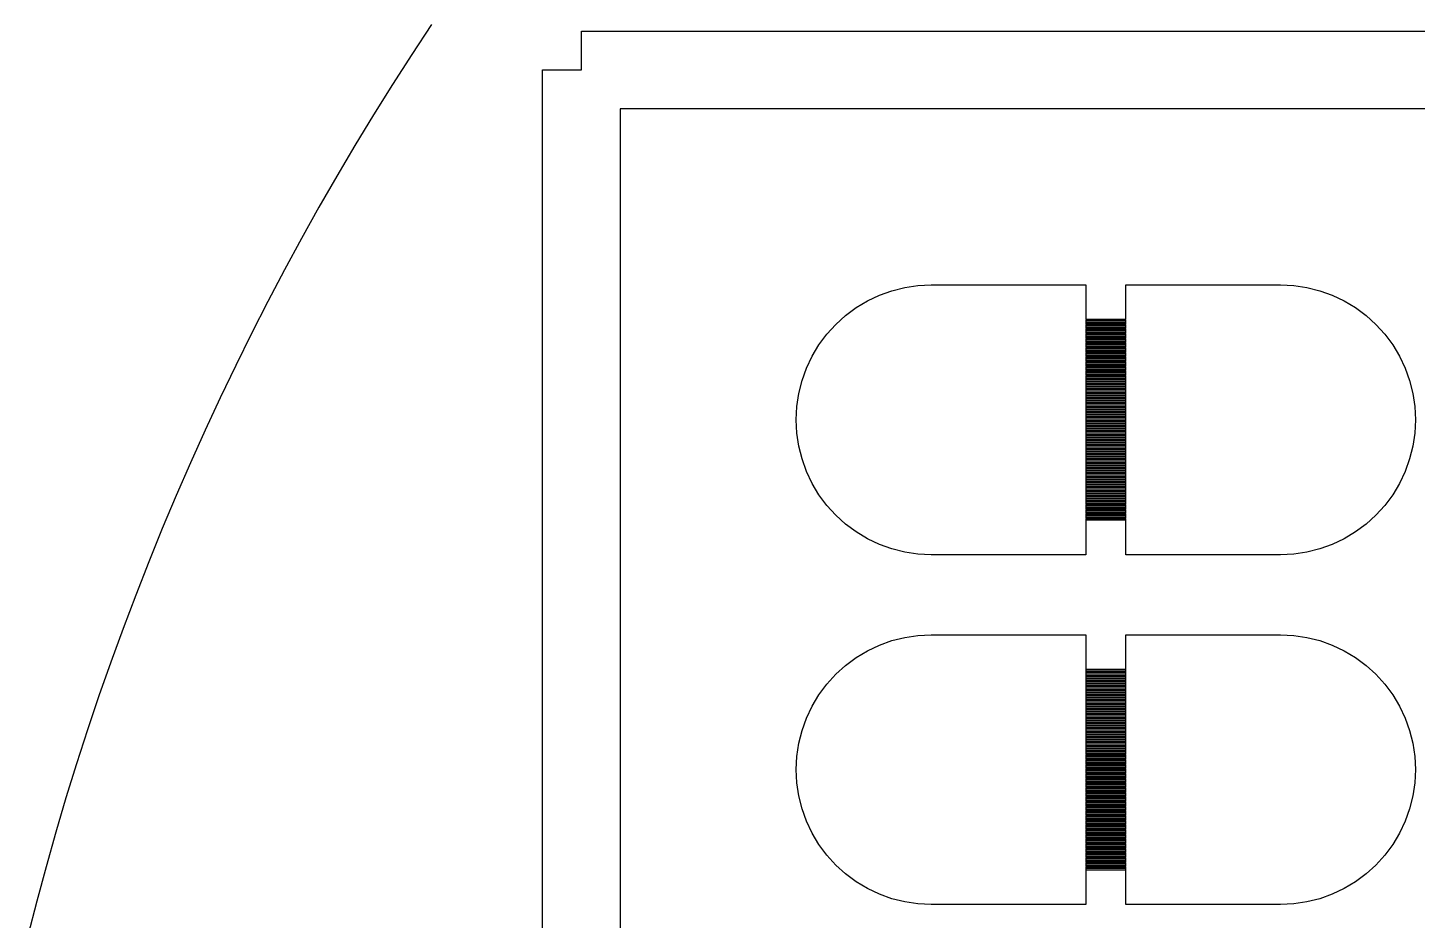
# Model space of a CAD drawing. Extents: x -21 to 129, y -39 to 111.
# Drawn here: x -18.75 to 17.02, y 54.63 to 77.58 of the extents above; entities that cross this region are included whole.
import ezdxf

# ---------------------------------------------------------------- set-up
doc = ezdxf.new("R2010")
doc.units = 0

msp = doc.modelspace()

# ---------------------------------------------------------------- linework, layer by layer
for p, q in [((-8.36021, 77.6678), (-8.86685, 76.8994)), ((-4.5, 76.5), (-4.5, 77.5)), ((-4.5, 77.5), (112.5, 77.5)), ((-8.86685, 76.8994), (-9.36401, 76.1248)), ((-5.5, -4.5), (-5.5, 76.5)), ((-5.5, 76.5), (-4.5, 76.5)), ((-9.36401, 76.1248), (-9.85164, 75.3442)), ((111.5, 75.5), (-3.5, 75.5)), ((-3.5, 75.5), (-3.5, -3.5)), ((-9.85164, 75.3442), (-10.3296, 74.5577)), ((-10.3296, 74.5577), (-10.798, 73.7654)), ((-10.798, 73.7654), (-11.2565, 72.9674)), ((-11.2565, 72.9674), (-11.7052, 72.1638)), ((-11.7052, 72.1638), (-12.1441, 71.3548)), ((-12.1441, 71.3548), (-12.573, 70.5404)), ((3.49272, 70.8206), (3.82304, 70.9033)), ((3.82304, 70.9033), (4.15988, 70.9533)), ((4.15988, 70.9533), (4.5, 70.97)), ((4.5, 70.97), (8.485, 70.97)), ((8.485, 70.97), (8.485, 70.085)), ((9.515, 70.085), (9.515, 70.97)), ((9.515, 70.97), (13.5, 70.97)), ((13.5, 70.97), (13.8401, 70.9533)), ((13.8401, 70.9533), (14.177, 70.9033)), ((14.177, 70.9033), (14.5073, 70.8206)), ((-12.573, 70.5404), (-12.9918, 69.7208)), ((2.57217, 70.3852), (2.86426, 70.5603)), ((2.86426, 70.5603), (3.17209, 70.7059)), ((3.17209, 70.7059), (3.49272, 70.8206)), ((14.5073, 70.8206), (14.8279, 70.7059)), ((14.8279, 70.7059), (15.1357, 70.5603)), ((15.1357, 70.5603), (15.4278, 70.3852)), ((2.04634, 69.9537), (2.29866, 70.1823)), ((2.29866, 70.1823), (2.57217, 70.3852)), ((15.4278, 70.3852), (15.7013, 70.1823)), ((15.7013, 70.1823), (15.9537, 69.9537)), ((1.81766, 69.7013), (2.04634, 69.9537)), ((8.485, 70.085), (9.515, 70.085)), ((9.515, 70.075), (8.485, 70.075)), ((8.485, 70.075), (8.485, 70.045)), ((8.485, 70.045), (9.515, 70.045)), ((9.515, 70.035), (8.485, 70.035)), ((8.485, 70.035), (8.485, 70.005)), ((8.485, 70.005), (9.515, 70.005)), ((9.515, 69.995), (8.485, 69.995)), ((8.485, 69.995), (8.485, 69.965)), ((8.485, 69.965), (9.515, 69.965)), ((9.515, 69.955), (8.485, 69.955)), ((8.485, 69.955), (8.485, 69.925)), ((8.485, 69.925), (9.515, 69.925)), ((9.515, 69.915), (8.485, 69.915)), ((8.485, 69.915), (8.485, 69.885)), ((8.485, 69.885), (9.515, 69.885)), ((9.515, 69.875), (8.485, 69.875)), ((8.485, 69.875), (8.485, 69.845)), ((8.485, 69.845), (9.515, 69.845)), ((9.515, 69.835), (8.485, 69.835)), ((8.485, 69.835), (8.485, 69.805)), ((8.485, 69.805), (9.515, 69.805)), ((9.515, 69.795), (8.485, 69.795)), ((8.485, 69.795), (8.485, 69.765)), ((8.485, 69.765), (9.515, 69.765)), ((9.515, 69.755), (8.485, 69.755)), ((8.485, 69.755), (8.485, 69.725)), ((9.515, 70.045), (9.515, 70.075)), ((9.515, 70.005), (9.515, 70.035)), ((9.515, 69.965), (9.515, 69.995)), ((9.515, 69.925), (9.515, 69.955)), ((9.515, 69.885), (9.515, 69.915)), ((9.515, 69.845), (9.515, 69.875)), ((9.515, 69.805), (9.515, 69.835)), ((9.515, 69.765), (9.515, 69.795)), ((9.515, 69.725), (9.515, 69.755)), ((15.9537, 69.9537), (16.1823, 69.7013)), ((-12.9918, 69.7208), (-13.4006, 68.8962)), ((1.43974, 69.1357), (1.61481, 69.4278)), ((1.61481, 69.4278), (1.81766, 69.7013)), ((8.485, 69.725), (9.515, 69.725)), ((9.515, 69.715), (8.485, 69.715)), ((8.485, 69.715), (8.485, 69.685)), ((8.485, 69.685), (9.515, 69.685)), ((9.515, 69.675), (8.485, 69.675)), ((8.485, 69.675), (8.485, 69.645)), ((8.485, 69.645), (9.515, 69.645)), ((9.515, 69.635), (8.485, 69.635)), ((8.485, 69.635), (8.485, 69.605)), ((8.485, 69.605), (9.515, 69.605)), ((9.515, 69.595), (8.485, 69.595)), ((8.485, 69.595), (8.485, 69.565)), ((8.485, 69.565), (9.515, 69.565)), ((9.515, 69.555), (8.485, 69.555)), ((8.485, 69.555), (8.485, 69.525)), ((8.485, 69.525), (9.515, 69.525)), ((9.515, 69.515), (8.485, 69.515)), ((8.485, 69.515), (8.485, 69.485)), ((8.485, 69.485), (9.515, 69.485)), ((9.515, 69.475), (8.485, 69.475)), ((8.485, 69.475), (8.485, 69.445)), ((8.485, 69.445), (9.515, 69.445)), ((9.515, 69.435), (8.485, 69.435)), ((8.485, 69.435), (8.485, 69.405)), ((8.485, 69.405), (9.515, 69.405)), ((9.515, 69.395), (8.485, 69.395)), ((8.485, 69.395), (8.485, 69.365)), ((9.515, 69.685), (9.515, 69.715)), ((9.515, 69.645), (9.515, 69.675)), ((9.515, 69.605), (9.515, 69.635)), ((9.515, 69.565), (9.515, 69.595)), ((9.515, 69.525), (9.515, 69.555)), ((9.515, 69.485), (9.515, 69.515)), ((9.515, 69.445), (9.515, 69.475)), ((9.515, 69.405), (9.515, 69.435)), ((9.515, 69.365), (9.515, 69.395)), ((16.1823, 69.7013), (16.3852, 69.4278)), ((16.3852, 69.4278), (16.5603, 69.1357)), ((1.29414, 68.8279), (1.43974, 69.1357)), ((8.485, 69.365), (9.515, 69.365)), ((9.515, 69.355), (8.485, 69.355)), ((8.485, 69.355), (8.485, 69.325)), ((8.485, 69.325), (9.515, 69.325)), ((9.515, 69.315), (8.485, 69.315)), ((8.485, 69.315), (8.485, 69.285)), ((8.485, 69.285), (9.515, 69.285)), ((9.515, 69.275), (8.485, 69.275)), ((8.485, 69.275), (8.485, 69.245)), ((8.485, 69.245), (9.515, 69.245)), ((9.515, 69.235), (8.485, 69.235)), ((8.485, 69.235), (8.485, 69.205)), ((8.485, 69.205), (9.515, 69.205)), ((9.515, 69.195), (8.485, 69.195)), ((8.485, 69.195), (8.485, 69.165)), ((8.485, 69.165), (9.515, 69.165)), ((9.515, 69.155), (8.485, 69.155)), ((8.485, 69.155), (8.485, 69.125)), ((8.485, 69.125), (9.515, 69.125)), ((9.515, 69.115), (8.485, 69.115)), ((8.485, 69.115), (8.485, 69.085)), ((8.485, 69.085), (9.515, 69.085)), ((9.515, 69.075), (8.485, 69.075)), ((8.485, 69.075), (8.485, 69.045)), ((8.485, 69.045), (9.515, 69.045)), ((9.515, 69.035), (8.485, 69.035)), ((8.485, 69.035), (8.485, 69.005)), ((9.515, 69.325), (9.515, 69.355)), ((9.515, 69.285), (9.515, 69.315)), ((9.515, 69.245), (9.515, 69.275)), ((9.515, 69.205), (9.515, 69.235)), ((9.515, 69.165), (9.515, 69.195)), ((9.515, 69.125), (9.515, 69.155)), ((9.515, 69.085), (9.515, 69.115)), ((9.515, 69.045), (9.515, 69.075)), ((9.515, 69.005), (9.515, 69.035)), ((16.5603, 69.1357), (16.7059, 68.8279)), ((-13.4006, 68.8962), (-13.7992, 68.0666)), ((1.17943, 68.5073), (1.29414, 68.8279)), ((8.485, 69.005), (9.515, 69.005)), ((9.515, 68.995), (8.485, 68.995)), ((8.485, 68.995), (8.485, 68.965)), ((8.485, 68.965), (9.515, 68.965)), ((9.515, 68.955), (8.485, 68.955)), ((8.485, 68.955), (8.485, 68.925)), ((8.485, 68.925), (9.515, 68.925)), ((9.515, 68.915), (8.485, 68.915)), ((8.485, 68.915), (8.485, 68.885)), ((8.485, 68.885), (9.515, 68.885)), ((9.515, 68.875), (8.485, 68.875)), ((8.485, 68.875), (8.485, 68.845)), ((8.485, 68.845), (9.515, 68.845)), ((9.515, 68.835), (8.485, 68.835)), ((8.485, 68.835), (8.485, 68.805)), ((8.485, 68.805), (9.515, 68.805)), ((9.515, 68.795), (8.485, 68.795)), ((8.485, 68.795), (8.485, 68.765)), ((8.485, 68.765), (9.515, 68.765)), ((9.515, 68.755), (8.485, 68.755)), ((8.485, 68.755), (8.485, 68.725)), ((8.485, 68.725), (9.515, 68.725)), ((9.515, 68.715), (8.485, 68.715)), ((8.485, 68.715), (8.485, 68.685)), ((8.485, 68.685), (9.515, 68.685)), ((9.515, 68.965), (9.515, 68.995)), ((9.515, 68.925), (9.515, 68.955)), ((9.515, 68.885), (9.515, 68.915)), ((9.515, 68.845), (9.515, 68.875)), ((9.515, 68.805), (9.515, 68.835)), ((9.515, 68.765), (9.515, 68.795)), ((9.515, 68.725), (9.515, 68.755)), ((9.515, 68.685), (9.515, 68.715)), ((16.7059, 68.8279), (16.8206, 68.5073)), ((1.09668, 68.177), (1.17943, 68.5073)), ((9.515, 68.675), (8.485, 68.675)), ((8.485, 68.675), (8.485, 68.645)), ((8.485, 68.645), (9.515, 68.645)), ((9.515, 68.635), (8.485, 68.635)), ((8.485, 68.635), (8.485, 68.605)), ((8.485, 68.605), (9.515, 68.605)), ((9.515, 68.595), (8.485, 68.595)), ((8.485, 68.595), (8.485, 68.565)), ((8.485, 68.565), (9.515, 68.565)), ((9.515, 68.555), (8.485, 68.555)), ((8.485, 68.555), (8.485, 68.525)), ((8.485, 68.525), (9.515, 68.525)), ((9.515, 68.515), (8.485, 68.515)), ((8.485, 68.515), (8.485, 68.485)), ((8.485, 68.485), (9.515, 68.485)), ((9.515, 68.475), (8.485, 68.475)), ((8.485, 68.475), (8.485, 68.445)), ((8.485, 68.445), (9.515, 68.445)), ((9.515, 68.435), (8.485, 68.435)), ((8.485, 68.435), (8.485, 68.405)), ((8.485, 68.405), (9.515, 68.405)), ((9.515, 68.395), (8.485, 68.395)), ((8.485, 68.395), (8.485, 68.365)), ((8.485, 68.365), (9.515, 68.365)), ((9.515, 68.355), (8.485, 68.355)), ((8.485, 68.355), (8.485, 68.325)), ((8.485, 68.325), (9.515, 68.325)), ((9.515, 68.645), (9.515, 68.675)), ((9.515, 68.605), (9.515, 68.635)), ((9.515, 68.565), (9.515, 68.595)), ((9.515, 68.525), (9.515, 68.555)), ((9.515, 68.485), (9.515, 68.515)), ((9.515, 68.445), (9.515, 68.475)), ((9.515, 68.405), (9.515, 68.435)), ((9.515, 68.365), (9.515, 68.395)), ((9.515, 68.325), (9.515, 68.355)), ((16.8206, 68.5073), (16.9033, 68.177)), ((-13.7992, 68.0666), (-14.1876, 67.2322)), ((1.04672, 67.8401), (1.09668, 68.177)), ((9.515, 68.315), (8.485, 68.315)), ((8.485, 68.315), (8.485, 68.285)), ((8.485, 68.285), (9.515, 68.285)), ((9.515, 68.275), (8.485, 68.275)), ((8.485, 68.275), (8.485, 68.245)), ((8.485, 68.245), (9.515, 68.245)), ((9.515, 68.235), (8.485, 68.235)), ((8.485, 68.235), (8.485, 68.205)), ((8.485, 68.205), (9.515, 68.205)), ((9.515, 68.195), (8.485, 68.195)), ((8.485, 68.195), (8.485, 68.165)), ((8.485, 68.165), (9.515, 68.165)), ((9.515, 68.155), (8.485, 68.155)), ((8.485, 68.155), (8.485, 68.125)), ((8.485, 68.125), (9.515, 68.125)), ((9.515, 68.115), (8.485, 68.115)), ((8.485, 68.115), (8.485, 68.085)), ((8.485, 68.085), (9.515, 68.085)), ((9.515, 68.075), (8.485, 68.075)), ((8.485, 68.075), (8.485, 68.045)), ((8.485, 68.045), (9.515, 68.045)), ((9.515, 68.035), (8.485, 68.035)), ((8.485, 68.035), (8.485, 68.005)), ((8.485, 68.005), (9.515, 68.005)), ((9.515, 67.995), (8.485, 67.995)), ((8.485, 67.995), (8.485, 67.965)), ((8.485, 67.965), (9.515, 67.965)), ((9.515, 68.285), (9.515, 68.315)), ((9.515, 68.245), (9.515, 68.275)), ((9.515, 68.205), (9.515, 68.235)), ((9.515, 68.165), (9.515, 68.195)), ((9.515, 68.125), (9.515, 68.155)), ((9.515, 68.085), (9.515, 68.115)), ((9.515, 68.045), (9.515, 68.075)), ((9.515, 68.005), (9.515, 68.035)), ((9.515, 67.965), (9.515, 67.995)), ((16.9033, 68.177), (16.9533, 67.8401)), ((1.03001, 67.5), (1.04672, 67.8401)), ((9.515, 67.955), (8.485, 67.955)), ((8.485, 67.955), (8.485, 67.925)), ((8.485, 67.925), (9.515, 67.925)), ((9.515, 67.915), (8.485, 67.915)), ((8.485, 67.915), (8.485, 67.885)), ((8.485, 67.885), (9.515, 67.885)), ((9.515, 67.875), (8.485, 67.875)), ((8.485, 67.875), (8.485, 67.845)), ((8.485, 67.845), (9.515, 67.845)), ((9.515, 67.835), (8.485, 67.835)), ((8.485, 67.835), (8.485, 67.805)), ((8.485, 67.805), (9.515, 67.805)), ((9.515, 67.795), (8.485, 67.795)), ((8.485, 67.795), (8.485, 67.765)), ((8.485, 67.765), (9.515, 67.765)), ((9.515, 67.755), (8.485, 67.755)), ((8.485, 67.755), (8.485, 67.725)), ((8.485, 67.725), (9.515, 67.725)), ((9.515, 67.715), (8.485, 67.715)), ((8.485, 67.715), (8.485, 67.685)), ((8.485, 67.685), (9.515, 67.685)), ((9.515, 67.675), (8.485, 67.675)), ((8.485, 67.675), (8.485, 67.645)), ((8.485, 67.645), (9.515, 67.645)), ((9.515, 67.635), (8.485, 67.635)), ((8.485, 67.635), (8.485, 67.605)), ((8.485, 67.605), (9.515, 67.605)), ((9.515, 67.925), (9.515, 67.955)), ((9.515, 67.885), (9.515, 67.915)), ((9.515, 67.845), (9.515, 67.875)), ((9.515, 67.805), (9.515, 67.835)), ((9.515, 67.765), (9.515, 67.795)), ((9.515, 67.725), (9.515, 67.755)), ((9.515, 67.685), (9.515, 67.715)), ((9.515, 67.645), (9.515, 67.675)), ((9.515, 67.605), (9.515, 67.635)), ((16.9533, 67.8401), (16.97, 67.5)), ((1.04672, 67.1599), (1.03001, 67.5)), ((9.515, 67.595), (8.485, 67.595)), ((8.485, 67.595), (8.485, 67.565)), ((8.485, 67.565), (9.515, 67.565)), ((9.515, 67.555), (8.485, 67.555)), ((8.485, 67.555), (8.485, 67.525)), ((8.485, 67.525), (9.515, 67.525)), ((9.515, 67.515), (8.485, 67.515)), ((8.485, 67.515), (8.485, 67.485)), ((8.485, 67.485), (9.515, 67.485)), ((9.515, 67.475), (8.485, 67.475)), ((8.485, 67.475), (8.485, 67.445)), ((8.485, 67.445), (9.515, 67.445)), ((9.515, 67.435), (8.485, 67.435)), ((8.485, 67.435), (8.485, 67.405)), ((8.485, 67.405), (9.515, 67.405)), ((9.515, 67.395), (8.485, 67.395)), ((8.485, 67.395), (8.485, 67.365)), ((8.485, 67.365), (9.515, 67.365)), ((9.515, 67.355), (8.485, 67.355)), ((8.485, 67.355), (8.485, 67.325)), ((8.485, 67.325), (9.515, 67.325)), ((9.515, 67.315), (8.485, 67.315)), ((8.485, 67.315), (8.485, 67.285)), ((8.485, 67.285), (9.515, 67.285)), ((9.515, 67.275), (8.485, 67.275)), ((8.485, 67.275), (8.485, 67.245)), ((8.485, 67.245), (9.515, 67.245)), ((9.515, 67.565), (9.515, 67.595)), ((9.515, 67.525), (9.515, 67.555)), ((9.515, 67.485), (9.515, 67.515)), ((9.515, 67.445), (9.515, 67.475)), ((9.515, 67.405), (9.515, 67.435)), ((9.515, 67.365), (9.515, 67.395)), ((9.515, 67.325), (9.515, 67.355)), ((9.515, 67.285), (9.515, 67.315)), ((9.515, 67.245), (9.515, 67.275)), ((16.97, 67.5), (16.9533, 67.1599)), ((-14.1876, 67.2322), (-14.5657, 66.3931)), ((1.09668, 66.823), (1.04672, 67.1599)), ((9.515, 67.235), (8.485, 67.235)), ((8.485, 67.235), (8.485, 67.205)), ((8.485, 67.205), (9.515, 67.205)), ((9.515, 67.195), (8.485, 67.195)), ((8.485, 67.195), (8.485, 67.165)), ((8.485, 67.165), (9.515, 67.165)), ((9.515, 67.155), (8.485, 67.155)), ((8.485, 67.155), (8.485, 67.125)), ((8.485, 67.125), (9.515, 67.125)), ((9.515, 67.115), (8.485, 67.115)), ((8.485, 67.115), (8.485, 67.085)), ((8.485, 67.085), (9.515, 67.085)), ((9.515, 67.075), (8.485, 67.075)), ((8.485, 67.075), (8.485, 67.045)), ((8.485, 67.045), (9.515, 67.045)), ((9.515, 67.035), (8.485, 67.035)), ((8.485, 67.035), (8.485, 67.005)), ((8.485, 67.005), (9.515, 67.005)), ((9.515, 66.995), (8.485, 66.995)), ((8.485, 66.995), (8.485, 66.965)), ((8.485, 66.965), (9.515, 66.965)), ((9.515, 66.955), (8.485, 66.955)), ((8.485, 66.955), (8.485, 66.925)), ((8.485, 66.925), (9.515, 66.925)), ((9.515, 66.915), (8.485, 66.915)), ((8.485, 66.915), (8.485, 66.885)), ((9.515, 67.205), (9.515, 67.235)), ((9.515, 67.165), (9.515, 67.195)), ((9.515, 67.125), (9.515, 67.155)), ((9.515, 67.085), (9.515, 67.115)), ((9.515, 67.045), (9.515, 67.075)), ((9.515, 67.005), (9.515, 67.035)), ((9.515, 66.965), (9.515, 66.995)), ((9.515, 66.925), (9.515, 66.955)), ((9.515, 66.885), (9.515, 66.915)), ((16.9533, 67.1599), (16.9033, 66.823)), ((1.17943, 66.4927), (1.09668, 66.823)), ((8.485, 66.885), (9.515, 66.885)), ((9.515, 66.875), (8.485, 66.875)), ((8.485, 66.875), (8.485, 66.845)), ((8.485, 66.845), (9.515, 66.845)), ((9.515, 66.835), (8.485, 66.835)), ((8.485, 66.835), (8.485, 66.805)), ((8.485, 66.805), (9.515, 66.805)), ((9.515, 66.795), (8.485, 66.795)), ((8.485, 66.795), (8.485, 66.765)), ((8.485, 66.765), (9.515, 66.765)), ((9.515, 66.755), (8.485, 66.755)), ((8.485, 66.755), (8.485, 66.725)), ((8.485, 66.725), (9.515, 66.725)), ((9.515, 66.715), (8.485, 66.715)), ((8.485, 66.715), (8.485, 66.685)), ((8.485, 66.685), (9.515, 66.685)), ((9.515, 66.675), (8.485, 66.675)), ((8.485, 66.675), (8.485, 66.645)), ((8.485, 66.645), (9.515, 66.645)), ((9.515, 66.635), (8.485, 66.635)), ((8.485, 66.635), (8.485, 66.605)), ((8.485, 66.605), (9.515, 66.605)), ((9.515, 66.595), (8.485, 66.595)), ((8.485, 66.595), (8.485, 66.565)), ((8.485, 66.565), (9.515, 66.565)), ((9.515, 66.555), (8.485, 66.555)), ((8.485, 66.555), (8.485, 66.525)), ((9.515, 66.845), (9.515, 66.875)), ((9.515, 66.805), (9.515, 66.835)), ((9.515, 66.765), (9.515, 66.795)), ((9.515, 66.725), (9.515, 66.755)), ((9.515, 66.685), (9.515, 66.715)), ((9.515, 66.645), (9.515, 66.675)), ((9.515, 66.605), (9.515, 66.635)), ((9.515, 66.565), (9.515, 66.595)), ((9.515, 66.525), (9.515, 66.555)), ((16.9033, 66.823), (16.8206, 66.4927)), ((-14.5657, 66.3931), (-14.9335, 65.5494)), ((1.29414, 66.1721), (1.17943, 66.4927)), ((1.43974, 65.8643), (1.29414, 66.1721)), ((8.485, 66.525), (9.515, 66.525)), ((9.515, 66.515), (8.485, 66.515)), ((8.485, 66.515), (8.485, 66.485)), ((8.485, 66.485), (9.515, 66.485)), ((9.515, 66.475), (8.485, 66.475)), ((8.485, 66.475), (8.485, 66.445)), ((8.485, 66.445), (9.515, 66.445)), ((9.515, 66.435), (8.485, 66.435)), ((8.485, 66.435), (8.485, 66.405)), ((8.485, 66.405), (9.515, 66.405)), ((9.515, 66.395), (8.485, 66.395)), ((8.485, 66.395), (8.485, 66.365)), ((8.485, 66.365), (9.515, 66.365)), ((9.515, 66.355), (8.485, 66.355)), ((8.485, 66.355), (8.485, 66.325)), ((8.485, 66.325), (9.515, 66.325)), ((9.515, 66.315), (8.485, 66.315)), ((8.485, 66.315), (8.485, 66.285)), ((8.485, 66.285), (9.515, 66.285)), ((9.515, 66.275), (8.485, 66.275)), ((8.485, 66.275), (8.485, 66.245)), ((8.485, 66.245), (9.515, 66.245)), ((9.515, 66.235), (8.485, 66.235)), ((8.485, 66.235), (8.485, 66.205)), ((8.485, 66.205), (9.515, 66.205)), ((9.515, 66.195), (8.485, 66.195)), ((8.485, 66.195), (8.485, 66.165)), ((9.515, 66.485), (9.515, 66.515)), ((9.515, 66.445), (9.515, 66.475)), ((9.515, 66.405), (9.515, 66.435)), ((9.515, 66.365), (9.515, 66.395)), ((9.515, 66.325), (9.515, 66.355)), ((9.515, 66.285), (9.515, 66.315)), ((9.515, 66.245), (9.515, 66.275)), ((9.515, 66.205), (9.515, 66.235)), ((9.515, 66.165), (9.515, 66.195)), ((16.7059, 66.1721), (16.5603, 65.8643)), ((16.8206, 66.4927), (16.7059, 66.1721)), ((1.61481, 65.5722), (1.43974, 65.8643)), ((8.485, 66.165), (9.515, 66.165)), ((9.515, 66.155), (8.485, 66.155)), ((8.485, 66.155), (8.485, 66.125)), ((8.485, 66.125), (9.515, 66.125)), ((9.515, 66.115), (8.485, 66.115)), ((8.485, 66.115), (8.485, 66.085)), ((8.485, 66.085), (9.515, 66.085)), ((9.515, 66.075), (8.485, 66.075)), ((8.485, 66.075), (8.485, 66.045)), ((8.485, 66.045), (9.515, 66.045)), ((9.515, 66.035), (8.485, 66.035)), ((8.485, 66.035), (8.485, 66.005)), ((8.485, 66.005), (9.515, 66.005)), ((9.515, 65.995), (8.485, 65.995)), ((8.485, 65.995), (8.485, 65.965)), ((8.485, 65.965), (9.515, 65.965)), ((9.515, 65.955), (8.485, 65.955)), ((8.485, 65.955), (8.485, 65.925)), ((8.485, 65.925), (9.515, 65.925)), ((9.515, 65.915), (8.485, 65.915)), ((8.485, 65.915), (8.485, 65.885)), ((8.485, 65.885), (9.515, 65.885)), ((9.515, 65.875), (8.485, 65.875)), ((8.485, 65.875), (8.485, 65.845)), ((8.485, 65.845), (9.515, 65.845)), ((9.515, 65.835), (8.485, 65.835)), ((8.485, 65.835), (8.485, 65.805)), ((9.515, 66.125), (9.515, 66.155)), ((9.515, 66.085), (9.515, 66.115)), ((9.515, 66.045), (9.515, 66.075)), ((9.515, 66.005), (9.515, 66.035)), ((9.515, 65.965), (9.515, 65.995)), ((9.515, 65.925), (9.515, 65.955)), ((9.515, 65.885), (9.515, 65.915)), ((9.515, 65.845), (9.515, 65.875)), ((9.515, 65.805), (9.515, 65.835)), ((16.5603, 65.8643), (16.3852, 65.5722)), ((-14.9335, 65.5494), (-15.291, 64.7012)), ((1.81766, 65.2987), (1.61481, 65.5722)), ((8.485, 65.805), (9.515, 65.805)), ((9.515, 65.795), (8.485, 65.795)), ((8.485, 65.795), (8.485, 65.765)), ((8.485, 65.765), (9.515, 65.765)), ((9.515, 65.755), (8.485, 65.755)), ((8.485, 65.755), (8.485, 65.725)), ((8.485, 65.725), (9.515, 65.725)), ((9.515, 65.715), (8.485, 65.715)), ((8.485, 65.715), (8.485, 65.685)), ((8.485, 65.685), (9.515, 65.685)), ((9.515, 65.675), (8.485, 65.675)), ((8.485, 65.675), (8.485, 65.645)), ((8.485, 65.645), (9.515, 65.645)), ((9.515, 65.635), (8.485, 65.635)), ((8.485, 65.635), (8.485, 65.605)), ((8.485, 65.605), (9.515, 65.605)), ((9.515, 65.595), (8.485, 65.595)), ((8.485, 65.595), (8.485, 65.565)), ((8.485, 65.565), (9.515, 65.565)), ((9.515, 65.555), (8.485, 65.555)), ((8.485, 65.555), (8.485, 65.525)), ((8.485, 65.525), (9.515, 65.525)), ((9.515, 65.515), (8.485, 65.515)), ((8.485, 65.515), (8.485, 65.485)), ((8.485, 65.485), (9.515, 65.485)), ((9.515, 65.475), (8.485, 65.475)), ((8.485, 65.475), (8.485, 65.445)), ((9.515, 65.765), (9.515, 65.795)), ((9.515, 65.725), (9.515, 65.755)), ((9.515, 65.685), (9.515, 65.715)), ((9.515, 65.645), (9.515, 65.675)), ((9.515, 65.605), (9.515, 65.635)), ((9.515, 65.565), (9.515, 65.595)), ((9.515, 65.525), (9.515, 65.555)), ((9.515, 65.485), (9.515, 65.515)), ((9.515, 65.445), (9.515, 65.475)), ((16.3852, 65.5722), (16.1823, 65.2987)), ((2.04634, 65.0463), (1.81766, 65.2987)), ((8.485, 65.445), (9.515, 65.445)), ((9.515, 65.435), (8.485, 65.435)), ((8.485, 65.435), (8.485, 65.405)), ((8.485, 65.405), (9.515, 65.405)), ((9.515, 65.395), (8.485, 65.395)), ((8.485, 65.395), (8.485, 65.365)), ((8.485, 65.365), (9.515, 65.365)), ((9.515, 65.355), (8.485, 65.355)), ((8.485, 65.355), (8.485, 65.325)), ((8.485, 65.325), (9.515, 65.325)), ((9.515, 65.315), (8.485, 65.315)), ((8.485, 65.315), (8.485, 65.285)), ((8.485, 65.285), (9.515, 65.285)), ((9.515, 65.275), (8.485, 65.275)), ((8.485, 65.275), (8.485, 65.245)), ((8.485, 65.245), (9.515, 65.245)), ((9.515, 65.235), (8.485, 65.235)), ((8.485, 65.235), (8.485, 65.205)), ((8.485, 65.205), (9.515, 65.205)), ((9.515, 65.195), (8.485, 65.195)), ((8.485, 65.195), (8.485, 65.165)), ((8.485, 65.165), (9.515, 65.165)), ((9.515, 65.155), (8.485, 65.155)), ((8.485, 65.155), (8.485, 65.125)), ((8.485, 65.125), (9.515, 65.125)), ((9.515, 65.115), (8.485, 65.115)), ((8.485, 65.115), (8.485, 65.085)), ((9.515, 65.405), (9.515, 65.435)), ((9.515, 65.365), (9.515, 65.395)), ((9.515, 65.325), (9.515, 65.355)), ((9.515, 65.285), (9.515, 65.315)), ((9.515, 65.245), (9.515, 65.275)), ((9.515, 65.205), (9.515, 65.235)), ((9.515, 65.165), (9.515, 65.195)), ((9.515, 65.125), (9.515, 65.155)), ((9.515, 65.085), (9.515, 65.115)), ((16.1823, 65.2987), (15.9537, 65.0463)), ((2.29866, 64.8177), (2.04634, 65.0463)), ((2.57217, 64.6148), (2.29866, 64.8177)), ((8.485, 65.085), (9.515, 65.085)), ((9.515, 65.075), (8.485, 65.075)), ((8.485, 65.075), (8.485, 65.045)), ((8.485, 65.045), (9.515, 65.045)), ((9.515, 65.035), (8.485, 65.035)), ((8.485, 65.035), (8.485, 65.005)), ((8.485, 65.005), (9.515, 65.005)), ((9.515, 64.995), (8.485, 64.995)), ((8.485, 64.995), (8.485, 64.965)), ((8.485, 64.965), (9.515, 64.965)), ((9.515, 64.955), (8.485, 64.955)), ((8.485, 64.955), (8.485, 64.925)), ((8.485, 64.925), (9.515, 64.925)), ((9.515, 64.915), (8.485, 64.915)), ((8.485, 64.915), (8.485, 64.03)), ((9.515, 65.045), (9.515, 65.075)), ((9.515, 65.005), (9.515, 65.035)), ((9.515, 64.965), (9.515, 64.995)), ((9.515, 64.925), (9.515, 64.955)), ((9.515, 64.03), (9.515, 64.915)), ((15.7013, 64.8177), (15.4278, 64.6148)), ((15.9537, 65.0463), (15.7013, 64.8177)), ((-15.291, 64.7012), (-15.638, 63.8488)), ((2.86426, 64.4397), (2.57217, 64.6148)), ((3.17209, 64.2941), (2.86426, 64.4397)), ((15.1357, 64.4397), (14.8279, 64.2941)), ((15.4278, 64.6148), (15.1357, 64.4397)), ((3.49272, 64.1794), (3.17209, 64.2941)), ((3.82304, 64.0967), (3.49272, 64.1794)), ((4.15988, 64.0467), (3.82304, 64.0967)), ((4.5, 64.03), (4.15988, 64.0467)), ((8.485, 64.03), (4.5, 64.03)), ((13.5, 64.03), (9.515, 64.03)), ((13.8401, 64.0467), (13.5, 64.03)), ((14.177, 64.0967), (13.8401, 64.0467)), ((14.5073, 64.1794), (14.177, 64.0967)), ((14.8279, 64.2941), (14.5073, 64.1794)), ((-15.638, 63.8488), (-15.9745, 62.9921)), ((-15.9745, 62.9921), (-16.3004, 62.1314)), ((-16.3004, 62.1314), (-16.6158, 61.2667)), ((3.49272, 61.8206), (3.82304, 61.9033)), ((3.82304, 61.9033), (4.15988, 61.9533)), ((4.15988, 61.9533), (4.5, 61.97)), ((4.5, 61.97), (8.485, 61.97)), ((8.485, 61.97), (8.485, 61.085)), ((9.515, 61.085), (9.515, 61.97)), ((9.515, 61.97), (13.5, 61.97)), ((13.5, 61.97), (13.8401, 61.9533)), ((13.8401, 61.9533), (14.177, 61.9033)), ((14.177, 61.9033), (14.5073, 61.8206)), ((2.57217, 61.3852), (2.86426, 61.5603)), ((2.86426, 61.5603), (3.17209, 61.7059)), ((3.17209, 61.7059), (3.49272, 61.8206)), ((14.5073, 61.8206), (14.8279, 61.7059)), ((14.8279, 61.7059), (15.1357, 61.5603)), ((15.1357, 61.5603), (15.4278, 61.3852)), ((-16.6158, 61.2667), (-16.9205, 60.3983)), ((2.04634, 60.9537), (2.29866, 61.1823)), ((2.29866, 61.1823), (2.57217, 61.3852)), ((15.4278, 61.3852), (15.7013, 61.1823)), ((15.7013, 61.1823), (15.9537, 60.9537)), ((1.81766, 60.7013), (2.04634, 60.9537)), ((8.485, 61.085), (9.515, 61.085)), ((9.515, 61.075), (8.485, 61.075)), ((8.485, 61.075), (8.485, 61.045)), ((8.485, 61.045), (9.515, 61.045)), ((9.515, 61.035), (8.485, 61.035)), ((8.485, 61.035), (8.485, 61.005)), ((8.485, 61.005), (9.515, 61.005)), ((9.515, 60.995), (8.485, 60.995)), ((8.485, 60.995), (8.485, 60.965)), ((8.485, 60.965), (9.515, 60.965)), ((9.515, 60.955), (8.485, 60.955)), ((8.485, 60.955), (8.485, 60.925)), ((8.485, 60.925), (9.515, 60.925)), ((9.515, 60.915), (8.485, 60.915)), ((8.485, 60.915), (8.485, 60.885)), ((8.485, 60.885), (9.515, 60.885)), ((9.515, 60.875), (8.485, 60.875)), ((8.485, 60.875), (8.485, 60.845)), ((8.485, 60.845), (9.515, 60.845)), ((9.515, 60.835), (8.485, 60.835)), ((8.485, 60.835), (8.485, 60.805)), ((9.515, 61.045), (9.515, 61.075)), ((9.515, 61.005), (9.515, 61.035)), ((9.515, 60.965), (9.515, 60.995)), ((9.515, 60.925), (9.515, 60.955)), ((9.515, 60.885), (9.515, 60.915)), ((9.515, 60.845), (9.515, 60.875)), ((9.515, 60.805), (9.515, 60.835)), ((15.9537, 60.9537), (16.1823, 60.7013)), ((1.61481, 60.4278), (1.81766, 60.7013)), ((8.485, 60.805), (9.515, 60.805)), ((9.515, 60.795), (8.485, 60.795)), ((8.485, 60.795), (8.485, 60.765)), ((8.485, 60.765), (9.515, 60.765)), ((9.515, 60.755), (8.485, 60.755)), ((8.485, 60.755), (8.485, 60.725)), ((8.485, 60.725), (9.515, 60.725)), ((9.515, 60.715), (8.485, 60.715)), ((8.485, 60.715), (8.485, 60.685)), ((8.485, 60.685), (9.515, 60.685)), ((9.515, 60.675), (8.485, 60.675)), ((8.485, 60.675), (8.485, 60.645)), ((8.485, 60.645), (9.515, 60.645)), ((9.515, 60.635), (8.485, 60.635)), ((8.485, 60.635), (8.485, 60.605)), ((8.485, 60.605), (9.515, 60.605)), ((9.515, 60.595), (8.485, 60.595)), ((8.485, 60.595), (8.485, 60.565)), ((8.485, 60.565), (9.515, 60.565)), ((9.515, 60.555), (8.485, 60.555)), ((8.485, 60.555), (8.485, 60.525)), ((8.485, 60.525), (9.515, 60.525)), ((9.515, 60.515), (8.485, 60.515)), ((8.485, 60.515), (8.485, 60.485)), ((8.485, 60.485), (9.515, 60.485)), ((9.515, 60.475), (8.485, 60.475)), ((8.485, 60.475), (8.485, 60.445)), ((9.515, 60.765), (9.515, 60.795)), ((9.515, 60.725), (9.515, 60.755)), ((9.515, 60.685), (9.515, 60.715)), ((9.515, 60.645), (9.515, 60.675)), ((9.515, 60.605), (9.515, 60.635)), ((9.515, 60.565), (9.515, 60.595)), ((9.515, 60.525), (9.515, 60.555)), ((9.515, 60.485), (9.515, 60.515)), ((9.515, 60.445), (9.515, 60.475)), ((16.1823, 60.7013), (16.3852, 60.4278)), ((-16.9205, 60.3983), (-17.2146, 59.5261)), ((1.29414, 59.8279), (1.43974, 60.1357)), ((1.43974, 60.1357), (1.61481, 60.4278)), ((8.485, 60.445), (9.515, 60.445)), ((9.515, 60.435), (8.485, 60.435)), ((8.485, 60.435), (8.485, 60.405)), ((8.485, 60.405), (9.515, 60.405)), ((9.515, 60.395), (8.485, 60.395)), ((8.485, 60.395), (8.485, 60.365)), ((8.485, 60.365), (9.515, 60.365)), ((9.515, 60.355), (8.485, 60.355)), ((8.485, 60.355), (8.485, 60.325)), ((8.485, 60.325), (9.515, 60.325)), ((9.515, 60.315), (8.485, 60.315)), ((8.485, 60.315), (8.485, 60.285)), ((8.485, 60.285), (9.515, 60.285)), ((9.515, 60.275), (8.485, 60.275)), ((8.485, 60.275), (8.485, 60.245)), ((8.485, 60.245), (9.515, 60.245)), ((9.515, 60.235), (8.485, 60.235)), ((8.485, 60.235), (8.485, 60.205)), ((8.485, 60.205), (9.515, 60.205)), ((9.515, 60.195), (8.485, 60.195)), ((8.485, 60.195), (8.485, 60.165)), ((8.485, 60.165), (9.515, 60.165)), ((9.515, 60.155), (8.485, 60.155)), ((8.485, 60.155), (8.485, 60.125)), ((8.485, 60.125), (9.515, 60.125)), ((9.515, 60.115), (8.485, 60.115)), ((8.485, 60.115), (8.485, 60.085)), ((9.515, 60.405), (9.515, 60.435)), ((9.515, 60.365), (9.515, 60.395)), ((9.515, 60.325), (9.515, 60.355)), ((9.515, 60.285), (9.515, 60.315)), ((9.515, 60.245), (9.515, 60.275)), ((9.515, 60.205), (9.515, 60.235)), ((9.515, 60.165), (9.515, 60.195)), ((9.515, 60.125), (9.515, 60.155)), ((9.515, 60.085), (9.515, 60.115)), ((16.3852, 60.4278), (16.5603, 60.1357)), ((16.5603, 60.1357), (16.7059, 59.8279)), ((1.17943, 59.5073), (1.29414, 59.8279)), ((8.485, 60.085), (9.515, 60.085)), ((9.515, 60.075), (8.485, 60.075)), ((8.485, 60.075), (8.485, 60.045)), ((8.485, 60.045), (9.515, 60.045)), ((9.515, 60.035), (8.485, 60.035)), ((8.485, 60.035), (8.485, 60.005)), ((8.485, 60.005), (9.515, 60.005)), ((9.515, 59.995), (8.485, 59.995)), ((8.485, 59.995), (8.485, 59.965)), ((8.485, 59.965), (9.515, 59.965)), ((9.515, 59.955), (8.485, 59.955)), ((8.485, 59.955), (8.485, 59.925)), ((8.485, 59.925), (9.515, 59.925)), ((9.515, 59.915), (8.485, 59.915)), ((8.485, 59.915), (8.485, 59.885)), ((8.485, 59.885), (9.515, 59.885)), ((9.515, 59.875), (8.485, 59.875)), ((8.485, 59.875), (8.485, 59.845)), ((8.485, 59.845), (9.515, 59.845)), ((9.515, 59.835), (8.485, 59.835)), ((8.485, 59.835), (8.485, 59.805)), ((8.485, 59.805), (9.515, 59.805)), ((9.515, 59.795), (8.485, 59.795)), ((8.485, 59.795), (8.485, 59.765)), ((8.485, 59.765), (9.515, 59.765)), ((9.515, 59.755), (8.485, 59.755)), ((8.485, 59.755), (8.485, 59.725)), ((9.515, 60.045), (9.515, 60.075)), ((9.515, 60.005), (9.515, 60.035)), ((9.515, 59.965), (9.515, 59.995)), ((9.515, 59.925), (9.515, 59.955)), ((9.515, 59.885), (9.515, 59.915)), ((9.515, 59.845), (9.515, 59.875)), ((9.515, 59.805), (9.515, 59.835)), ((9.515, 59.765), (9.515, 59.795)), ((9.515, 59.725), (9.515, 59.755)), ((16.7059, 59.8279), (16.8206, 59.5073)), ((-17.2146, 59.5261), (-17.4979, 58.6504)), ((1.09668, 59.177), (1.17943, 59.5073)), ((8.485, 59.725), (9.515, 59.725)), ((9.515, 59.715), (8.485, 59.715)), ((8.485, 59.715), (8.485, 59.685)), ((8.485, 59.685), (9.515, 59.685)), ((9.515, 59.675), (8.485, 59.675)), ((8.485, 59.675), (8.485, 59.645)), ((8.485, 59.645), (9.515, 59.645)), ((9.515, 59.635), (8.485, 59.635)), ((8.485, 59.635), (8.485, 59.605)), ((8.485, 59.605), (9.515, 59.605)), ((9.515, 59.595), (8.485, 59.595)), ((8.485, 59.595), (8.485, 59.565)), ((8.485, 59.565), (9.515, 59.565)), ((9.515, 59.555), (8.485, 59.555)), ((8.485, 59.555), (8.485, 59.525)), ((8.485, 59.525), (9.515, 59.525)), ((9.515, 59.515), (8.485, 59.515)), ((8.485, 59.515), (8.485, 59.485)), ((8.485, 59.485), (9.515, 59.485)), ((9.515, 59.475), (8.485, 59.475)), ((8.485, 59.475), (8.485, 59.445)), ((8.485, 59.445), (9.515, 59.445)), ((9.515, 59.435), (8.485, 59.435)), ((8.485, 59.435), (8.485, 59.405)), ((8.485, 59.405), (9.515, 59.405)), ((9.515, 59.395), (8.485, 59.395)), ((8.485, 59.395), (8.485, 59.365)), ((9.515, 59.685), (9.515, 59.715)), ((9.515, 59.645), (9.515, 59.675)), ((9.515, 59.605), (9.515, 59.635)), ((9.515, 59.565), (9.515, 59.595)), ((9.515, 59.525), (9.515, 59.555)), ((9.515, 59.485), (9.515, 59.515)), ((9.515, 59.445), (9.515, 59.475)), ((9.515, 59.405), (9.515, 59.435)), ((9.515, 59.365), (9.515, 59.395)), ((16.8206, 59.5073), (16.9033, 59.177)), ((1.04672, 58.8401), (1.09668, 59.177)), ((8.485, 59.365), (9.515, 59.365)), ((9.515, 59.355), (8.485, 59.355)), ((8.485, 59.355), (8.485, 59.325)), ((8.485, 59.325), (9.515, 59.325)), ((9.515, 59.315), (8.485, 59.315)), ((8.485, 59.315), (8.485, 59.285)), ((8.485, 59.285), (9.515, 59.285)), ((9.515, 59.275), (8.485, 59.275)), ((8.485, 59.275), (8.485, 59.245)), ((8.485, 59.245), (9.515, 59.245)), ((9.515, 59.235), (8.485, 59.235)), ((8.485, 59.235), (8.485, 59.205)), ((8.485, 59.205), (9.515, 59.205)), ((9.515, 59.195), (8.485, 59.195)), ((8.485, 59.195), (8.485, 59.165)), ((8.485, 59.165), (9.515, 59.165)), ((9.515, 59.155), (8.485, 59.155)), ((8.485, 59.155), (8.485, 59.125)), ((8.485, 59.125), (9.515, 59.125)), ((9.515, 59.115), (8.485, 59.115)), ((8.485, 59.115), (8.485, 59.085)), ((8.485, 59.085), (9.515, 59.085)), ((9.515, 59.075), (8.485, 59.075)), ((8.485, 59.075), (8.485, 59.045)), ((8.485, 59.045), (9.515, 59.045)), ((9.515, 59.035), (8.485, 59.035)), ((8.485, 59.035), (8.485, 59.005)), ((9.515, 59.325), (9.515, 59.355)), ((9.515, 59.285), (9.515, 59.315)), ((9.515, 59.245), (9.515, 59.275)), ((9.515, 59.205), (9.515, 59.235)), ((9.515, 59.165), (9.515, 59.195)), ((9.515, 59.125), (9.515, 59.155)), ((9.515, 59.085), (9.515, 59.115)), ((9.515, 59.045), (9.515, 59.075)), ((9.515, 59.005), (9.515, 59.035)), ((16.9033, 59.177), (16.9533, 58.8401)), ((1.03001, 58.5), (1.04672, 58.8401)), ((8.485, 59.005), (9.515, 59.005)), ((9.515, 58.995), (8.485, 58.995)), ((8.485, 58.995), (8.485, 58.965)), ((8.485, 58.965), (9.515, 58.965)), ((9.515, 58.955), (8.485, 58.955)), ((8.485, 58.955), (8.485, 58.925)), ((8.485, 58.925), (9.515, 58.925)), ((9.515, 58.915), (8.485, 58.915)), ((8.485, 58.915), (8.485, 58.885)), ((8.485, 58.885), (9.515, 58.885)), ((9.515, 58.875), (8.485, 58.875)), ((8.485, 58.875), (8.485, 58.845)), ((8.485, 58.845), (9.515, 58.845)), ((9.515, 58.835), (8.485, 58.835)), ((8.485, 58.835), (8.485, 58.805)), ((8.485, 58.805), (9.515, 58.805)), ((9.515, 58.795), (8.485, 58.795)), ((8.485, 58.795), (8.485, 58.765)), ((8.485, 58.765), (9.515, 58.765)), ((9.515, 58.755), (8.485, 58.755)), ((8.485, 58.755), (8.485, 58.725)), ((8.485, 58.725), (9.515, 58.725)), ((9.515, 58.715), (8.485, 58.715)), ((8.485, 58.715), (8.485, 58.685)), ((8.485, 58.685), (9.515, 58.685)), ((9.515, 58.675), (8.485, 58.675)), ((8.485, 58.675), (8.485, 58.645)), ((9.515, 58.965), (9.515, 58.995)), ((9.515, 58.925), (9.515, 58.955)), ((9.515, 58.885), (9.515, 58.915)), ((9.515, 58.845), (9.515, 58.875)), ((9.515, 58.805), (9.515, 58.835)), ((9.515, 58.765), (9.515, 58.795)), ((9.515, 58.725), (9.515, 58.755)), ((9.515, 58.685), (9.515, 58.715)), ((9.515, 58.645), (9.515, 58.675)), ((16.9533, 58.8401), (16.97, 58.5)), ((-17.4979, 58.6504), (-17.7705, 57.7713)), ((1.04672, 58.1599), (1.03001, 58.5)), ((8.485, 58.645), (9.515, 58.645)), ((9.515, 58.635), (8.485, 58.635)), ((8.485, 58.635), (8.485, 58.605)), ((8.485, 58.605), (9.515, 58.605)), ((9.515, 58.595), (8.485, 58.595)), ((8.485, 58.595), (8.485, 58.565)), ((8.485, 58.565), (9.515, 58.565)), ((9.515, 58.555), (8.485, 58.555)), ((8.485, 58.555), (8.485, 58.525)), ((8.485, 58.525), (9.515, 58.525)), ((9.515, 58.515), (8.485, 58.515)), ((8.485, 58.515), (8.485, 58.485)), ((8.485, 58.485), (9.515, 58.485)), ((9.515, 58.475), (8.485, 58.475)), ((8.485, 58.475), (8.485, 58.445)), ((8.485, 58.445), (9.515, 58.445)), ((9.515, 58.435), (8.485, 58.435)), ((8.485, 58.435), (8.485, 58.405)), ((8.485, 58.405), (9.515, 58.405)), ((9.515, 58.395), (8.485, 58.395)), ((8.485, 58.395), (8.485, 58.365)), ((8.485, 58.365), (9.515, 58.365)), ((9.515, 58.355), (8.485, 58.355)), ((8.485, 58.355), (8.485, 58.325)), ((8.485, 58.325), (9.515, 58.325)), ((9.515, 58.315), (8.485, 58.315)), ((8.485, 58.315), (8.485, 58.285)), ((9.515, 58.605), (9.515, 58.635)), ((9.515, 58.565), (9.515, 58.595)), ((9.515, 58.525), (9.515, 58.555)), ((9.515, 58.485), (9.515, 58.515)), ((9.515, 58.445), (9.515, 58.475)), ((9.515, 58.405), (9.515, 58.435)), ((9.515, 58.365), (9.515, 58.395)), ((9.515, 58.325), (9.515, 58.355)), ((9.515, 58.285), (9.515, 58.315)), ((16.97, 58.5), (16.9533, 58.1599)), ((1.09668, 57.823), (1.04672, 58.1599)), ((8.485, 58.285), (9.515, 58.285)), ((9.515, 58.275), (8.485, 58.275)), ((8.485, 58.275), (8.485, 58.245)), ((8.485, 58.245), (9.515, 58.245)), ((9.515, 58.235), (8.485, 58.235)), ((8.485, 58.235), (8.485, 58.205)), ((8.485, 58.205), (9.515, 58.205)), ((9.515, 58.195), (8.485, 58.195)), ((8.485, 58.195), (8.485, 58.165)), ((8.485, 58.165), (9.515, 58.165)), ((9.515, 58.155), (8.485, 58.155)), ((8.485, 58.155), (8.485, 58.125)), ((8.485, 58.125), (9.515, 58.125)), ((9.515, 58.115), (8.485, 58.115)), ((8.485, 58.115), (8.485, 58.085)), ((8.485, 58.085), (9.515, 58.085)), ((9.515, 58.075), (8.485, 58.075)), ((8.485, 58.075), (8.485, 58.045)), ((8.485, 58.045), (9.515, 58.045)), ((9.515, 58.035), (8.485, 58.035)), ((8.485, 58.035), (8.485, 58.005)), ((8.485, 58.005), (9.515, 58.005)), ((9.515, 57.995), (8.485, 57.995)), ((8.485, 57.995), (8.485, 57.965)), ((8.485, 57.965), (9.515, 57.965)), ((9.515, 57.955), (8.485, 57.955)), ((8.485, 57.955), (8.485, 57.925)), ((9.515, 58.245), (9.515, 58.275)), ((9.515, 58.205), (9.515, 58.235)), ((9.515, 58.165), (9.515, 58.195)), ((9.515, 58.125), (9.515, 58.155)), ((9.515, 58.085), (9.515, 58.115)), ((9.515, 58.045), (9.515, 58.075)), ((9.515, 58.005), (9.515, 58.035)), ((9.515, 57.965), (9.515, 57.995)), ((9.515, 57.925), (9.515, 57.955)), ((16.9533, 58.1599), (16.9033, 57.823)), ((-17.7705, 57.7713), (-18.0323, 56.889)), ((1.17943, 57.4927), (1.09668, 57.823)), ((8.485, 57.925), (9.515, 57.925)), ((9.515, 57.915), (8.485, 57.915)), ((8.485, 57.915), (8.485, 57.885)), ((8.485, 57.885), (9.515, 57.885)), ((9.515, 57.875), (8.485, 57.875)), ((8.485, 57.875), (8.485, 57.845)), ((8.485, 57.845), (9.515, 57.845)), ((9.515, 57.835), (8.485, 57.835)), ((8.485, 57.835), (8.485, 57.805)), ((8.485, 57.805), (9.515, 57.805)), ((9.515, 57.795), (8.485, 57.795)), ((8.485, 57.795), (8.485, 57.765)), ((8.485, 57.765), (9.515, 57.765)), ((9.515, 57.755), (8.485, 57.755)), ((8.485, 57.755), (8.485, 57.725)), ((8.485, 57.725), (9.515, 57.725)), ((9.515, 57.715), (8.485, 57.715)), ((8.485, 57.715), (8.485, 57.685)), ((8.485, 57.685), (9.515, 57.685)), ((9.515, 57.675), (8.485, 57.675)), ((8.485, 57.675), (8.485, 57.645)), ((8.485, 57.645), (9.515, 57.645)), ((9.515, 57.635), (8.485, 57.635)), ((8.485, 57.635), (8.485, 57.605)), ((8.485, 57.605), (9.515, 57.605)), ((9.515, 57.595), (8.485, 57.595)), ((8.485, 57.595), (8.485, 57.565)), ((9.515, 57.885), (9.515, 57.915)), ((9.515, 57.845), (9.515, 57.875)), ((9.515, 57.805), (9.515, 57.835)), ((9.515, 57.765), (9.515, 57.795)), ((9.515, 57.725), (9.515, 57.755)), ((9.515, 57.685), (9.515, 57.715)), ((9.515, 57.645), (9.515, 57.675)), ((9.515, 57.605), (9.515, 57.635)), ((9.515, 57.565), (9.515, 57.595)), ((16.9033, 57.823), (16.8206, 57.4927)), ((1.29414, 57.1721), (1.17943, 57.4927)), ((8.485, 57.565), (9.515, 57.565)), ((9.515, 57.555), (8.485, 57.555)), ((8.485, 57.555), (8.485, 57.525)), ((8.485, 57.525), (9.515, 57.525)), ((9.515, 57.515), (8.485, 57.515)), ((8.485, 57.515), (8.485, 57.485)), ((8.485, 57.485), (9.515, 57.485)), ((9.515, 57.475), (8.485, 57.475)), ((8.485, 57.475), (8.485, 57.445)), ((8.485, 57.445), (9.515, 57.445)), ((9.515, 57.435), (8.485, 57.435)), ((8.485, 57.435), (8.485, 57.405)), ((8.485, 57.405), (9.515, 57.405)), ((9.515, 57.395), (8.485, 57.395)), ((8.485, 57.395), (8.485, 57.365)), ((8.485, 57.365), (9.515, 57.365)), ((9.515, 57.355), (8.485, 57.355)), ((8.485, 57.355), (8.485, 57.325)), ((8.485, 57.325), (9.515, 57.325)), ((9.515, 57.315), (8.485, 57.315)), ((8.485, 57.315), (8.485, 57.285)), ((8.485, 57.285), (9.515, 57.285)), ((9.515, 57.275), (8.485, 57.275)), ((8.485, 57.275), (8.485, 57.245)), ((8.485, 57.245), (9.515, 57.245)), ((9.515, 57.235), (8.485, 57.235)), ((8.485, 57.235), (8.485, 57.205)), ((9.515, 57.525), (9.515, 57.555)), ((9.515, 57.485), (9.515, 57.515)), ((9.515, 57.445), (9.515, 57.475)), ((9.515, 57.405), (9.515, 57.435)), ((9.515, 57.365), (9.515, 57.395)), ((9.515, 57.325), (9.515, 57.355)), ((9.515, 57.285), (9.515, 57.315)), ((9.515, 57.245), (9.515, 57.275)), ((9.515, 57.205), (9.515, 57.235)), ((16.8206, 57.4927), (16.7059, 57.1721)), ((-18.0323, 56.889), (-18.2832, 56.0034)), ((1.43974, 56.8643), (1.29414, 57.1721)), ((8.485, 57.205), (9.515, 57.205)), ((9.515, 57.195), (8.485, 57.195)), ((8.485, 57.195), (8.485, 57.165)), ((8.485, 57.165), (9.515, 57.165)), ((9.515, 57.155), (8.485, 57.155)), ((8.485, 57.155), (8.485, 57.125)), ((8.485, 57.125), (9.515, 57.125)), ((9.515, 57.115), (8.485, 57.115)), ((8.485, 57.115), (8.485, 57.085)), ((8.485, 57.085), (9.515, 57.085)), ((9.515, 57.075), (8.485, 57.075)), ((8.485, 57.075), (8.485, 57.045)), ((8.485, 57.045), (9.515, 57.045)), ((9.515, 57.035), (8.485, 57.035)), ((8.485, 57.035), (8.485, 57.005)), ((8.485, 57.005), (9.515, 57.005)), ((9.515, 56.995), (8.485, 56.995)), ((8.485, 56.995), (8.485, 56.965)), ((8.485, 56.965), (9.515, 56.965)), ((9.515, 56.955), (8.485, 56.955)), ((8.485, 56.955), (8.485, 56.925)), ((8.485, 56.925), (9.515, 56.925)), ((9.515, 56.915), (8.485, 56.915)), ((8.485, 56.915), (8.485, 56.885)), ((8.485, 56.885), (9.515, 56.885)), ((9.515, 56.875), (8.485, 56.875)), ((8.485, 56.875), (8.485, 56.845)), ((9.515, 57.165), (9.515, 57.195)), ((9.515, 57.125), (9.515, 57.155)), ((9.515, 57.085), (9.515, 57.115)), ((9.515, 57.045), (9.515, 57.075)), ((9.515, 57.005), (9.515, 57.035)), ((9.515, 56.965), (9.515, 56.995)), ((9.515, 56.925), (9.515, 56.955)), ((9.515, 56.885), (9.515, 56.915)), ((9.515, 56.845), (9.515, 56.875)), ((16.7059, 57.1721), (16.5603, 56.8643)), ((1.61481, 56.5722), (1.43974, 56.8643)), ((1.81766, 56.2987), (1.61481, 56.5722)), ((8.485, 56.845), (9.515, 56.845)), ((9.515, 56.835), (8.485, 56.835)), ((8.485, 56.835), (8.485, 56.805)), ((8.485, 56.805), (9.515, 56.805)), ((9.515, 56.795), (8.485, 56.795)), ((8.485, 56.795), (8.485, 56.765)), ((8.485, 56.765), (9.515, 56.765)), ((9.515, 56.755), (8.485, 56.755)), ((8.485, 56.755), (8.485, 56.725)), ((8.485, 56.725), (9.515, 56.725)), ((9.515, 56.715), (8.485, 56.715)), ((8.485, 56.715), (8.485, 56.685)), ((8.485, 56.685), (9.515, 56.685)), ((9.515, 56.675), (8.485, 56.675)), ((8.485, 56.675), (8.485, 56.645)), ((8.485, 56.645), (9.515, 56.645)), ((9.515, 56.635), (8.485, 56.635)), ((8.485, 56.635), (8.485, 56.605)), ((8.485, 56.605), (9.515, 56.605)), ((9.515, 56.595), (8.485, 56.595)), ((8.485, 56.595), (8.485, 56.565)), ((8.485, 56.565), (9.515, 56.565)), ((9.515, 56.555), (8.485, 56.555)), ((8.485, 56.555), (8.485, 56.525)), ((8.485, 56.525), (9.515, 56.525)), ((9.515, 56.515), (8.485, 56.515)), ((8.485, 56.515), (8.485, 56.485)), ((9.515, 56.805), (9.515, 56.835)), ((9.515, 56.765), (9.515, 56.795)), ((9.515, 56.725), (9.515, 56.755)), ((9.515, 56.685), (9.515, 56.715)), ((9.515, 56.645), (9.515, 56.675)), ((9.515, 56.605), (9.515, 56.635)), ((9.515, 56.565), (9.515, 56.595)), ((9.515, 56.525), (9.515, 56.555)), ((9.515, 56.485), (9.515, 56.515)), ((16.3852, 56.5722), (16.1823, 56.2987)), ((16.5603, 56.8643), (16.3852, 56.5722)), ((2.04634, 56.0463), (1.81766, 56.2987)), ((8.485, 56.485), (9.515, 56.485)), ((9.515, 56.475), (8.485, 56.475)), ((8.485, 56.475), (8.485, 56.445)), ((8.485, 56.445), (9.515, 56.445)), ((9.515, 56.435), (8.485, 56.435)), ((8.485, 56.435), (8.485, 56.405)), ((8.485, 56.405), (9.515, 56.405)), ((9.515, 56.395), (8.485, 56.395)), ((8.485, 56.395), (8.485, 56.365)), ((8.485, 56.365), (9.515, 56.365)), ((9.515, 56.355), (8.485, 56.355)), ((8.485, 56.355), (8.485, 56.325)), ((8.485, 56.325), (9.515, 56.325)), ((9.515, 56.315), (8.485, 56.315)), ((8.485, 56.315), (8.485, 56.285)), ((8.485, 56.285), (9.515, 56.285)), ((9.515, 56.275), (8.485, 56.275)), ((8.485, 56.275), (8.485, 56.245)), ((8.485, 56.245), (9.515, 56.245)), ((9.515, 56.235), (8.485, 56.235)), ((8.485, 56.235), (8.485, 56.205)), ((8.485, 56.205), (9.515, 56.205)), ((9.515, 56.195), (8.485, 56.195)), ((8.485, 56.195), (8.485, 56.165)), ((8.485, 56.165), (9.515, 56.165)), ((9.515, 56.445), (9.515, 56.475)), ((9.515, 56.405), (9.515, 56.435)), ((9.515, 56.365), (9.515, 56.395)), ((9.515, 56.325), (9.515, 56.355)), ((9.515, 56.285), (9.515, 56.315)), ((9.515, 56.245), (9.515, 56.275)), ((9.515, 56.205), (9.515, 56.235)), ((9.515, 56.165), (9.515, 56.195)), ((16.1823, 56.2987), (15.9537, 56.0463)), ((-18.2832, 56.0034), (-18.5232, 55.1149)), ((2.29866, 55.8177), (2.04634, 56.0463)), ((2.57217, 55.6148), (2.29866, 55.8177)), ((9.515, 56.155), (8.485, 56.155)), ((8.485, 56.155), (8.485, 56.125)), ((8.485, 56.125), (9.515, 56.125)), ((9.515, 56.115), (8.485, 56.115)), ((8.485, 56.115), (8.485, 56.085)), ((8.485, 56.085), (9.515, 56.085)), ((9.515, 56.075), (8.485, 56.075)), ((8.485, 56.075), (8.485, 56.045)), ((8.485, 56.045), (9.515, 56.045)), ((9.515, 56.035), (8.485, 56.035)), ((8.485, 56.035), (8.485, 56.005)), ((8.485, 56.005), (9.515, 56.005)), ((9.515, 55.995), (8.485, 55.995)), ((8.485, 55.995), (8.485, 55.965)), ((8.485, 55.965), (9.515, 55.965)), ((9.515, 55.955), (8.485, 55.955)), ((8.485, 55.955), (8.485, 55.925)), ((8.485, 55.925), (9.515, 55.925)), ((9.515, 55.915), (8.485, 55.915)), ((8.485, 55.915), (8.485, 55.03)), ((9.515, 56.125), (9.515, 56.155)), ((9.515, 56.085), (9.515, 56.115)), ((9.515, 56.045), (9.515, 56.075)), ((9.515, 56.005), (9.515, 56.035)), ((9.515, 55.965), (9.515, 55.995)), ((9.515, 55.925), (9.515, 55.955)), ((9.515, 55.03), (9.515, 55.915)), ((15.7013, 55.8177), (15.4278, 55.6148)), ((15.9537, 56.0463), (15.7013, 55.8177)), ((2.86426, 55.4397), (2.57217, 55.6148)), ((15.4278, 55.6148), (15.1357, 55.4397)), ((-18.5232, 55.1149), (-18.7523, 54.2235)), ((3.17209, 55.2941), (2.86426, 55.4397)), ((3.49272, 55.1794), (3.17209, 55.2941)), ((3.82304, 55.0967), (3.49272, 55.1794)), ((4.15988, 55.0467), (3.82304, 55.0967)), ((14.177, 55.0967), (13.8401, 55.0467)), ((14.5073, 55.1794), (14.177, 55.0967)), ((14.8279, 55.2941), (14.5073, 55.1794)), ((15.1357, 55.4397), (14.8279, 55.2941)), ((4.5, 55.03), (4.15988, 55.0467)), ((8.485, 55.03), (4.5, 55.03)), ((13.5, 55.03), (9.515, 55.03)), ((13.8401, 55.0467), (13.5, 55.03))]:
    msp.add_line(p, q)

doc.saveas('drawing.dxf')
